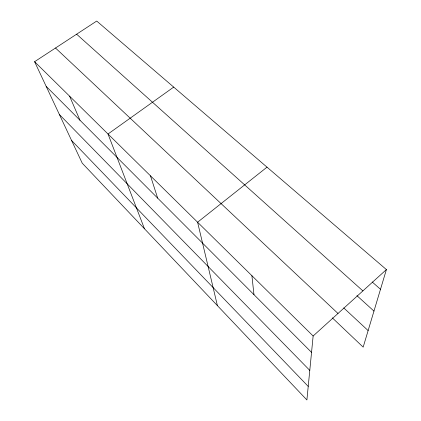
<?xml version="1.0" encoding="UTF-8"?>
<svg xmlns="http://www.w3.org/2000/svg" width="421" height="421" viewBox="0 0 421 421"><rect width="100%" height="100%" fill="white"/><g stroke="black" fill="none" stroke-linecap="round" stroke-linejoin="round"><path stroke-width="0.63" d="M386.404 269.582L313.14 336L306.898 399.95L82.221 163.153L34.596 61.703L96.714 21.05L386.404 269.582L363.17 347.136L332.311 317.85M267.019 167.158L197.596 222.22L217.41 305.635M173.705 87.1L108.018 134.004L144.477 228.771M372.175 281.959L380.5 289.295M76.627 34.196L362.891 290.9M356.94 295.668L373.969 311.098M343.736 307.914L368.128 330.585M55.509 48.015L337.995 313.471M34.596 61.703L313.14 336M46.178 86.373L311.545 352.372M59.393 114.533L309.788 370.391M71.581 140.488L308.225 386.404M69.57 96.146L80.001 120.28M150.471 175.81L157.675 198.138M251.9 275.692L253.974 294.663"/></g></svg>
